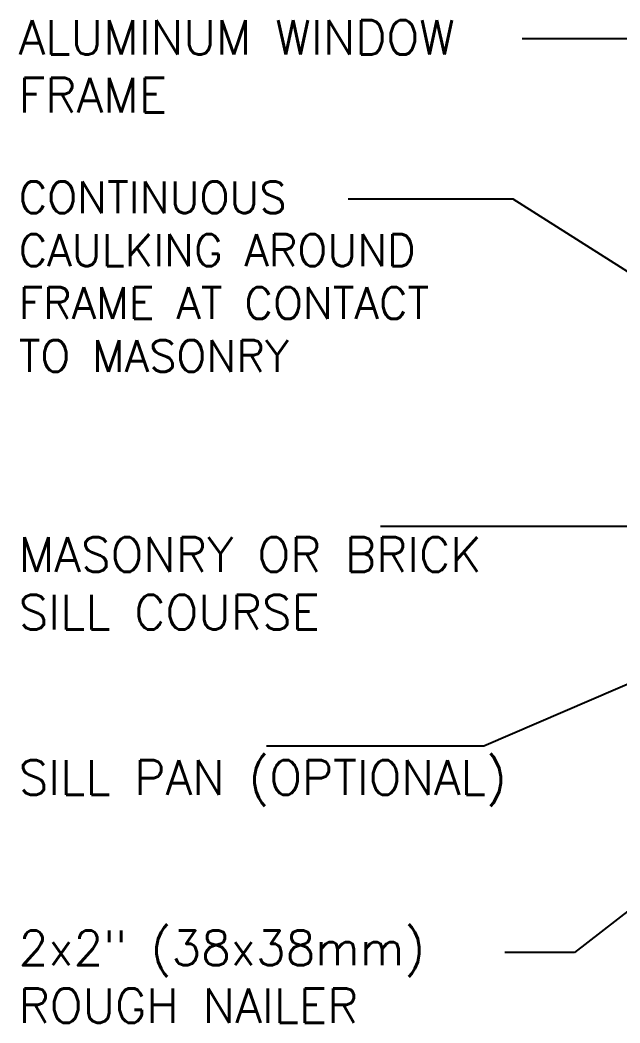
# Model space of a CAD drawing. Header units: inches. Extents: x 2890.1 to 2943.6, y 417.6 to 502.6.
# Drawn here: x 2890.13 to 2902.61, y 450.9 to 471.76 of the extents above; entities that cross this region are included whole.
import ezdxf

# ---------------------------------------------------------------- set-up
doc = ezdxf.new("R2010")
doc.units = ezdxf.units.IN
doc.header["$LTSCALE"] = 0.5
doc.header["$MEASUREMENT"] = 0
doc.layers.add('TEXT', color=4, linetype='CONTINUOUS')
doc.styles.add('DIM', font='romans.shx', dxfattribs={"width": 0.7})
doc.styles.get("Standard").update_dxf_attribs({"font": 'romans.shx'})
doc.dimstyles.new('ext_12', dxfattribs={"dimscale": 12, "dimtxt": 0.09375, "dimasz": 0.09375, "dimexe": 0.09375, "dimexo": 0.0625, "dimgap": 0.0625, "dimtad": 1, "dimdec": 1, "dimzin": 3, "dimdsep": 46, "dimlunit": 4, "dimtxsty": 'DIM', "dimcen": 0.09, "dimdle": 0.09375, "dimclrt": 4, "dimadec": 0, "dimazin": 0, "dimtfac": 1, "dimtdec": 1, "dimtmove": 2, "dimatfit": 3, "dimfxl": 1, "dimfrac": 2, "dimtolj": 1, "dimtzin": 0, "dimarcsym": 0})

msp = doc.modelspace()

# ---------------------------------------------------------------- texts
at = {"layer": 'TEXT', "char_height": 0.72, "width": 10.53123, "attachment_point": 4}
for s, insert in [('ALUMINUM WINDOW\\PFRAME', (2890.098, 470.796)), ('{\\H0.9167x;CONTINUOUS CAULKING AROUND FRAME AT CONTACT TO MASONRY}', (2890.098, 466.42)), ('MASONRY OR BRICK SILL COURSE', (2890.098, 460.038)), ('SILL PAN (OPTIONAL)', (2890.098, 455.884)), ('2x2" (38x38mm) ROUGH NAILER', (2890.098, 451.856))]:
    msp.add_mtext(s, dxfattribs=dict(at, insert=insert))

# ---------------------------------------------------------------- leaders
at = {"layer": 'TEXT'}
msp.add_leader([(2908.963, 469.005), (2902.958, 471.363), (2900.569, 471.363)], dimstyle='ext_12', dxfattribs=at)
for points in [[(2908.885, 462.634), (2900.384, 468.03), (2896.95, 468.03)], [(2905.111, 461.221), (2897.627, 461.221)], [(2909.721, 460.941), (2899.773, 456.653), (2895.25, 456.653)], [(2912.505, 460.792), (2901.661, 452.363), (2900.209, 452.363)]]:
    msp.add_leader(points, dimstyle='ext_12', override={"dimgap": 0.0625, "dimtad": 0}, dxfattribs=at)

doc.saveas('drawing.dxf')
